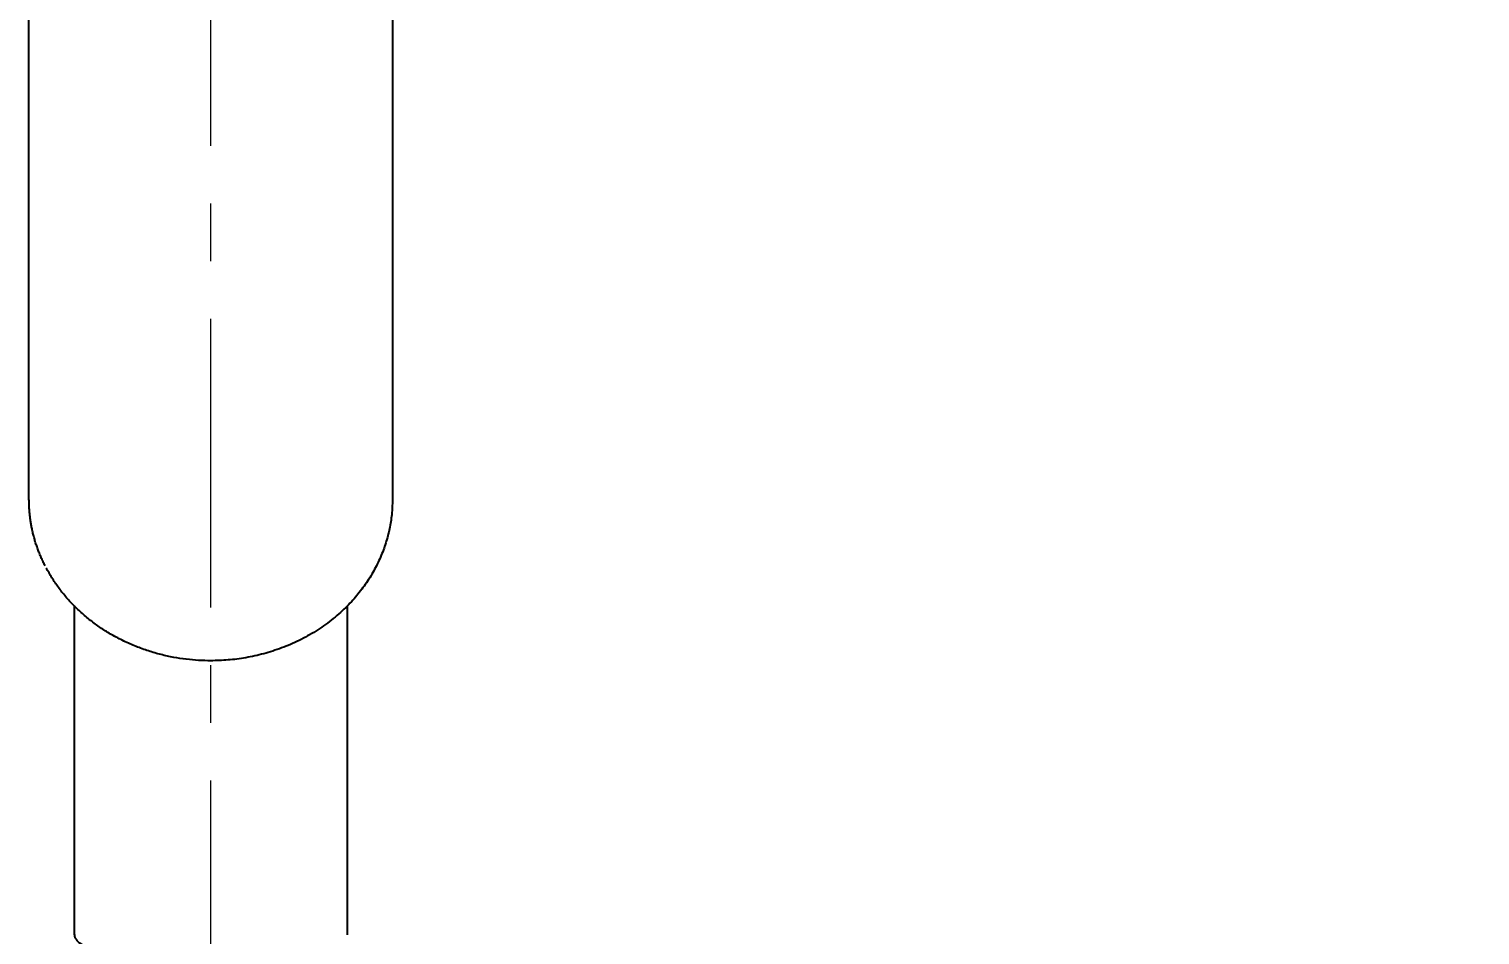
# Model space of a CAD drawing. Header units: millimetres. Extents: x 4812 to 5406, y -1197 to -777.
# Drawn here: x 5126.03 to 5157.97, y -961.43 to -941.49 of the extents above; entities that cross this region are included whole.
import ezdxf

# ---------------------------------------------------------------- set-up
doc = ezdxf.new("R2010")
doc.units = ezdxf.units.MM
doc.header["$LTSCALE"] = 0.1
doc.linetypes.add('CENTERX2', pattern=[101.6, 63.5, -12.7, 12.7, -12.7])
doc.layers.get('0').update_dxf_attribs({"lineweight": 13})
doc.layers.add('CENTER', color=1, linetype='CENTERX2', lineweight=15)
doc.layers.add('DIM', color=3, linetype='Continuous', lineweight=9)
doc.styles.get("Standard").update_dxf_attribs({"font": 'arial.ttf'})
doc.dimstyles.new('사본 ISO-25', dxfattribs={"dimtxt": 5, "dimasz": 5, "dimexe": 1.25, "dimexo": 0.625, "dimgap": 1.2, "dimtad": 1, "dimtih": 1, "dimtoh": 1, "dimdec": 1, "dimdsep": 46, "dimtxsty": 'Standard', "dimcen": 5, "dimclrd": 3, "dimclre": 3, "dimclrt": 4, "dimadec": 0, "dimazin": 0, "dimtfac": 1, "dimtdec": 1, "dimtmove": 0, "dimatfit": 3, "dimfxl": 1.25, "dimarcsym": 0})

# ---------------------------------------------------------------- blocks, each defined once
blk = doc.blocks.new('*D14')
at = {"layer": 'Defpoints', "color": 0, "transparency": 16777216}
for p in [(5130.034, -911.844), (5155.534, -1092.515), (5187.034, -1092.515)]:
    blk.add_point(p, dxfattribs=at)
at = {"layer": 'DIM', "color": 3, "lineweight": -2, "transparency": 16777216}
for p, q in [((5130.659, -911.844), (5188.284, -911.844)), ((5187.034, -916.844), (5187.034, -998.426)), ((5187.034, -1087.515), (5187.034, -1005.932)), ((5156.159, -1092.515), (5188.284, -1092.515))]:
    blk.add_line(p, q, dxfattribs=at)
at = {"layer": 'DIM', "color": 3, "transparency": 16777216}
for points in [[(5186.201, -916.844), (5187.868, -916.844), (5187.034, -911.844)], [(5186.201, -1087.515), (5187.868, -1087.515), (5187.034, -1092.515)]]:
    blk.add_solid(points, dxfattribs=at)
at = {"layer": 'DIM', "color": 4, "transparency": 16777216, "insert": (5187.034, -1002.179), "char_height": 5, "attachment_point": 5}
blk.add_mtext('180.7', dxfattribs=at)

msp = doc.modelspace()

# ---------------------------------------------------------------- linework, layer by layer
at = {"lineweight": -3}
for points in [[(5126.034, -951.845), (5126.034, -933.653), (5126.034, -915.46)], [(5134.034, -915.46), (5134.034, -933.653), (5134.034, -951.845)]]:
    msp.add_open_spline(points, degree=2, dxfattribs=at)
for points, weights in [([(5126.389, -953.307), (5126.034, -952.61), (5126.034, -951.845)], [0.881964856278, 0.918057365803, 1]), ([(5134.034, -951.845), (5134.034, -955.393), (5130.034, -955.393)], [1, 0.707106781189, 1]), ([(5130.034, -955.393), (5127.494, -955.393), (5126.414, -953.353)], [1, 0.791696258748, 0.879681033802])]:
    msp.add_rational_spline(points, weights, degree=2, dxfattribs=at)
for points, weights, knots in [([(5127.034, -961.428), (5127.034, -957.871), (5127.034, -955.295), (5127.034, -954.693), (5127.034, -954.179)], [0.926068516301, 0.853553390593, 0.853553390593, 0.853553390593, 0.857507585352], [3.068504, 3.068504, 3.068504, 10.355339, 10.355339, 12.056924, 12.056924, 12.056924]), ([(5133.034, -954.192), (5133.034, -954.701), (5133.034, -955.295), (5133.034, -957.871), (5133.034, -961.428)], [0.857403405786, 0.853553390593, 0.853553390593, 0.853553390593, 0.926068516301], [8.676319, 8.676319, 8.676319, 10.355339, 10.355339, 17.642175, 17.642175, 17.642175]), ([(5127.035, -961.42), (5127.034, -961.424), (5127.034, -961.428), (5127.034, -962.077), (5130.034, -962.077)], [0.994831143152, 0.997392355574, 1, 0.707106781187, 1], [4.670434, 4.670434, 4.670434, 4.712389, 4.712389, 9.424778, 9.424778, 9.424778])]:
    msp.add_rational_spline(points, weights, degree=2, knots=knots, dxfattribs=at)
at = {"layer": 'CENTER'}
msp.add_lwpolyline([(5130.034, -1106.62), (5130.034, -896.343)], dxfattribs=at)

# ---------------------------------------------------------------- dimensions: what is measured, and where the dimension line sits
at = {"layer": 'DIM'}
dim = msp.add_linear_dim(base=(5187.034, -1092.515), p1=(5130.034, -911.844), p2=(5155.534, -1092.515), angle=90, dimstyle='사본 ISO-25', dxfattribs=at)
dim.commit()
dim.dimension.update_dxf_attribs({"geometry": '*D14', "text_midpoint": (5187.034, -1002.179)})

doc.saveas('drawing.dxf')
